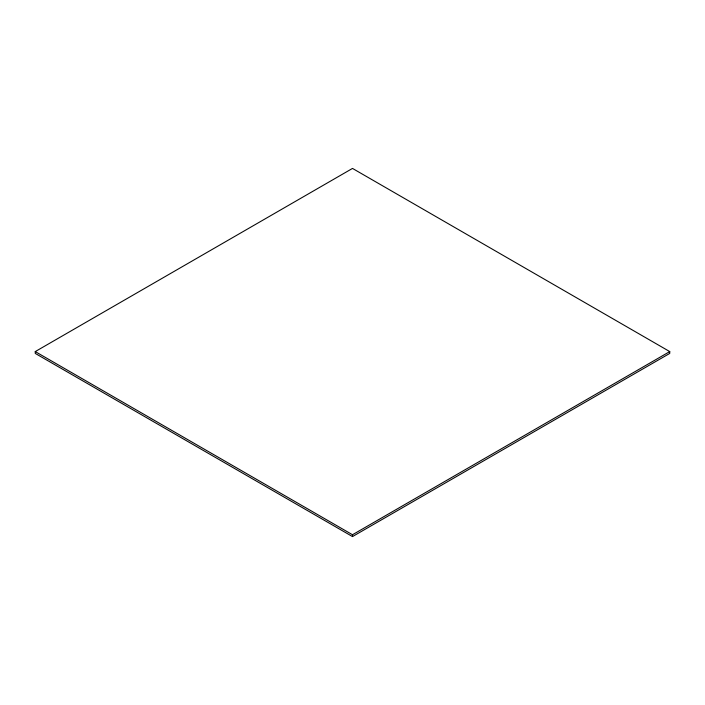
<?xml version="1.0" encoding="UTF-8"?>
<svg xmlns="http://www.w3.org/2000/svg" width="705" height="705" viewBox="0 0 705 705"><rect width="100%" height="100%" fill="white"/><g stroke="black" fill="none" stroke-linecap="round" stroke-linejoin="round"><path stroke-width="1.06" d="M35.25 351.583L352.5 168.424L669.75 351.583L669.75 353.416L352.5 536.576L35.25 353.416L35.25 351.583L352.5 534.742L669.75 351.583M352.5 534.742L352.5 536.576"/></g></svg>
